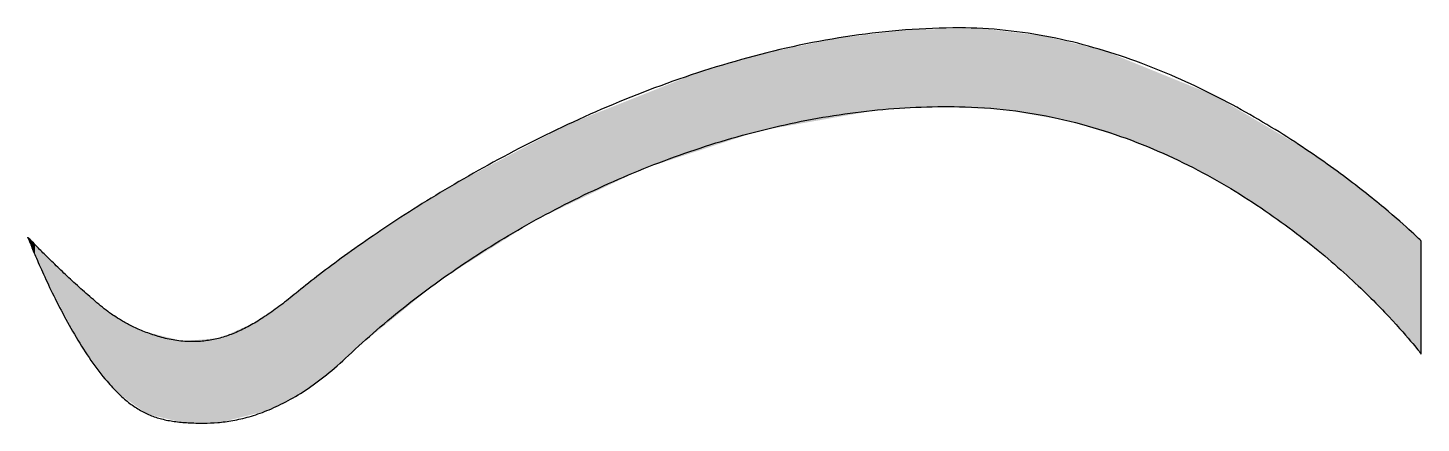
# Model space of a CAD drawing. Extents: x 24 to 130, y -68 to -38.
import ezdxf

# ---------------------------------------------------------------- set-up
doc = ezdxf.new("R2010")
doc.units = 0
doc.layers.add('LAYER_3', color=7, linetype='CONTINUOUS')

# ---------------------------------------------------------------- blocks, each defined once
blk = doc.blocks.new('*U1')
at = {"layer": 'LAYER_3', "color": 253}
for points in [[(88.69, -43.78), (85.75, -38.31), (88.69, -37.97)], [(91.33, -43.63), (88.69, -37.97), (91.33, -37.67)], [(88.69, -43.78), (88.69, -37.97), (91.33, -43.63)], [(93.26, -43.53), (91.33, -37.67), (93.26, -37.64)], [(91.33, -43.63), (91.33, -37.67), (93.26, -43.53)], [(96.68, -43.67), (93.26, -37.64), (96.68, -37.6)], [(93.26, -43.53), (93.26, -37.64), (96.68, -43.67)], [(96.68, -43.67), (96.68, -37.6), (98.25, -43.74)], [(98.25, -43.74), (96.68, -37.6), (98.25, -37.79)], [(98.25, -43.74), (98.25, -37.79), (101.41, -44.3)], [(101.41, -44.3), (98.25, -37.79), (101.41, -38.17)], [(85.75, -44.3), (80.29, -39.43), (85.75, -38.31)], [(85.75, -44.3), (85.75, -38.31), (88.69, -43.78)], [(101.41, -44.3), (101.41, -38.17), (103.3, -44.63)], [(103.3, -44.63), (101.41, -38.17), (103.3, -38.64)], [(103.3, -44.63), (103.3, -38.64), (105.95, -45.45)], [(105.95, -45.45), (103.3, -38.64), (105.95, -39.29)], [(79.64, -45.38), (75.01, -40.96), (79.64, -39.62)], [(80.29, -45.26), (79.64, -39.62), (80.29, -39.43)], [(79.64, -45.38), (79.64, -39.62), (80.29, -45.26)], [(80.29, -45.26), (80.29, -39.43), (85.75, -44.3)], [(105.95, -45.45), (105.95, -39.29), (107.99, -46.08)], [(107.99, -46.08), (105.95, -39.29), (107.99, -40.12)], [(107.99, -46.08), (107.99, -40.12), (112.3, -47.97)], [(112.3, -47.97), (107.99, -40.12), (112.3, -41.87)], [(75.01, -46.9), (70.92, -42.59), (75.01, -40.96)], [(75.01, -46.9), (75.01, -40.96), (79.64, -45.38)], [(112.3, -47.97), (112.3, -41.87), (114.28, -49.08)], [(114.28, -49.08), (112.3, -41.87), (114.28, -42.67)], [(70.92, -48.23), (65.14, -44.89), (70.92, -42.59)], [(70.92, -48.23), (70.92, -42.59), (75.01, -46.9)], [(114.28, -49.08), (114.28, -42.67), (116.2, -50.16)], [(116.2, -50.16), (114.28, -42.67), (116.2, -43.81)], [(116.2, -50.16), (116.2, -43.81), (119.67, -52.5)], [(119.67, -52.5), (116.2, -43.81), (119.67, -45.85)], [(65.14, -50.98), (62.76, -46.14), (65.14, -44.89)], [(65.14, -50.98), (65.14, -44.89), (70.92, -48.23)], [(62.76, -52.11), (56.52, -49.43), (62.76, -46.14)], [(62.76, -52.11), (62.76, -46.14), (65.14, -50.98)], [(119.67, -52.5), (119.67, -45.85), (121.25, -53.74)], [(121.25, -53.74), (119.67, -45.85), (121.25, -46.77)], [(121.25, -53.74), (121.25, -46.77), (122.68, -54.87)], [(122.68, -54.87), (121.25, -46.77), (122.68, -47.79)], [(122.68, -54.87), (122.68, -47.79), (124.09, -56.13)], [(124.09, -56.13), (122.68, -47.79), (124.09, -48.78)], [(56.52, -56.03), (55.38, -50.13), (56.52, -49.43)], [(56.52, -56.03), (56.52, -49.43), (62.76, -52.11)], [(124.09, -56.13), (124.09, -48.78), (125.21, -57.12)], [(125.21, -57.12), (124.09, -48.78), (125.21, -49.65)], [(125.21, -57.12), (125.21, -49.65), (126.44, -58.35)], [(126.44, -58.35), (125.21, -49.65), (126.44, -50.6)], [(55.38, -56.75), (52.8, -51.72), (55.38, -50.13)], [(55.38, -56.75), (55.38, -50.13), (56.52, -56.03)], [(126.44, -58.35), (126.44, -50.6), (127.23, -59.13)], [(127.23, -59.13), (126.44, -50.6), (127.23, -51.26)], [(52.8, -58.85), (49.52, -53.91), (52.8, -51.72)], [(52.8, -58.85), (52.8, -51.72), (55.38, -56.75)], [(127.23, -59.13), (127.23, -51.26), (128.24, -60.24)], [(128.24, -60.24), (127.23, -51.26), (128.24, -52.11)], [(128.24, -60.24), (128.24, -52.11), (128.72, -60.75)], [(128.72, -60.75), (128.24, -52.11), (128.72, -52.54)], [(128.72, -60.75), (128.72, -52.54), (129.44, -61.61)], [(129.44, -61.61), (128.72, -52.54), (129.44, -53.18)], [(24.19, -53.62), (24.18, -53.5), (24.19, -53.52)], [(24.19, -53.62), (24.19, -53.52), (24.65, -54.75)], [(24.65, -54.75), (24.19, -53.52), (24.65, -53.99)], [(24.65, -54.75), (24.65, -53.99), (24.66, -54.77)], [(24.66, -54.77), (24.65, -53.99), (24.66, -54)], [(49.52, -61.52), (49, -54.29), (49.52, -53.91)], [(49.52, -61.52), (49.52, -53.91), (52.8, -58.85)], [(129.44, -61.61), (129.44, -53.18), (129.65, -61.86)], [(129.65, -61.86), (129.44, -53.18), (129.65, -53.38)], [(129.65, -61.86), (129.65, -53.38), (129.98, -62.27)], [(129.98, -62.27), (129.65, -53.38), (129.98, -53.69)], [(129.98, -62.27), (129.98, -53.69), (130, -62.3)], [(130, -62.3), (129.98, -53.69), (130, -54.2)], [(24.66, -54.77), (24.66, -54), (25.49, -56.64)], [(25.49, -56.64), (24.66, -54), (25.49, -54.82)], [(25.49, -56.64), (25.49, -54.82), (26.75, -59.01)], [(26.75, -59.01), (25.49, -54.82), (26.75, -56.05)], [(48.11, -62.77), (47.53, -55.36), (48.11, -54.94)], [(48.4, -62.5), (48.11, -54.94), (48.4, -54.73)], [(48.11, -62.77), (48.11, -54.94), (48.4, -62.5)], [(49, -61.94), (48.4, -54.73), (49, -54.29)], [(48.4, -62.5), (48.4, -54.73), (49, -61.94)], [(49, -61.94), (49, -54.29), (49.52, -61.52)], [(130, -62.3), (130, -54.2), (130, -61.57)], [(130, -61.57), (130, -54.2), (130, -54.26)], [(26.75, -59.01), (26.75, -56.05), (28.06, -61.49)], [(28.06, -61.49), (26.75, -56.05), (28.06, -57.23)], [(46.75, -63.93), (46.41, -56.19), (46.75, -55.93)], [(47.53, -63.29), (46.75, -55.93), (47.53, -55.36)], [(46.75, -63.93), (46.75, -55.93), (47.53, -63.29)], [(47.53, -63.29), (47.53, -55.36), (48.11, -62.77)], [(46.41, -64.2), (44.51, -57.68), (46.41, -56.19)], [(46.41, -64.2), (46.41, -56.19), (46.75, -63.93)], [(28.06, -61.49), (28.06, -57.23), (29.65, -63.79)], [(29.65, -63.79), (28.06, -57.23), (29.65, -58.64)], [(44.27, -65.64), (42.29, -59.29), (44.27, -57.85)], [(44.51, -65.48), (44.27, -57.85), (44.51, -57.68)], [(44.27, -65.64), (44.27, -57.85), (44.51, -65.48)], [(44.51, -65.48), (44.51, -57.68), (46.41, -64.2)], [(29.65, -63.79), (29.65, -58.64), (29.68, -63.82)], [(29.68, -63.82), (29.65, -58.64), (29.68, -58.66)], [(29.68, -63.82), (29.68, -58.66), (30.21, -64.42)], [(30.21, -64.42), (29.68, -58.66), (30.21, -59.09)], [(30.21, -64.42), (30.21, -59.09), (30.3, -64.52)], [(30.3, -64.52), (30.21, -59.09), (30.3, -59.16)], [(30.3, -64.52), (30.3, -59.16), (30.8, -65.09)], [(30.8, -65.09), (30.3, -59.16), (30.8, -59.5)], [(42.29, -66.61), (41.47, -59.88), (42.29, -59.29)], [(42.29, -66.61), (42.29, -59.29), (44.27, -65.64)], [(30.8, -65.09), (30.8, -59.5), (30.96, -65.27)], [(30.96, -65.27), (30.8, -59.5), (30.96, -59.58)], [(30.96, -65.27), (30.96, -59.58), (32.87, -66.63)], [(32.87, -66.63), (30.96, -59.58), (32.87, -60.57)], [(41.47, -66.82), (38.83, -61.05), (41.47, -59.88)], [(41.47, -66.82), (41.47, -59.88), (42.29, -66.61)], [(32.87, -66.63), (32.87, -60.57), (33.19, -66.86)], [(33.19, -66.86), (32.87, -60.57), (33.19, -60.65)], [(33.19, -66.86), (33.19, -60.65), (35.77, -67.49)], [(35.77, -67.49), (33.19, -60.65), (35.77, -61.3)], [(35.77, -67.49), (35.77, -61.3), (35.91, -67.49)], [(35.91, -67.49), (35.77, -61.3), (35.91, -61.34)], [(38.72, -67.49), (35.91, -61.34), (38.72, -61.09)], [(35.91, -67.49), (35.91, -61.34), (38.72, -67.49)], [(38.83, -67.49), (38.72, -61.09), (38.83, -61.05)], [(38.72, -67.49), (38.72, -61.09), (38.83, -67.49)], [(38.83, -67.49), (38.83, -61.05), (41.47, -66.82)]]:
    blk.add_solid(points, dxfattribs=at)

msp = doc.modelspace()

# ---------------------------------------------------------------- linework, layer by layer
at = {"layer": 'LAYER_3', "color": 7}
msp.add_open_spline([(44.51, -57.68), (45.46, -56.91), (46.61, -56.01), (47.94, -55.04), (49.28, -54.07), (50.8, -53.01), (52.48, -51.92), (54.16, -50.83), (56, -49.71), (57.98, -48.59), (59.96, -47.47), (62.07, -46.35), (64.3, -45.29), (66.53, -44.22), (68.87, -43.2), (71.3, -42.28), (73.73, -41.35), (76.25, -40.52), (78.83, -39.82), (81.41, -39.11), (84.06, -38.55), (86.76, -38.15), (89.45, -37.76), (92.18, -37.55), (94.93, -37.55), (97.28, -37.55), (99.59, -37.81), (101.83, -38.25), (104.07, -38.69), (106.25, -39.33), (108.33, -40.08), (110.41, -40.84), (112.4, -41.73), (114.28, -42.67), (116.15, -43.62), (117.9, -44.63), (119.51, -45.64), (121.11, -46.65), (122.57, -47.66), (123.86, -48.61), (125.14, -49.55), (126.25, -50.44), (127.16, -51.19), (128.07, -51.95), (128.78, -52.58), (129.27, -53.02), (129.75, -53.47), (130, -53.72), (130, -53.72), (130, -53.72), (130, -54.79), (130, -54.79), (130, -54.79), (130, -55.87), (130, -55.87), (130, -55.87), (130, -56.94), (130, -56.94), (130, -56.94), (130, -58.01), (130, -58.01), (130, -58.01), (130, -59.09), (130, -59.09), (130, -59.09), (130, -60.16), (130, -60.16), (130, -60.16), (130, -61.23), (130, -61.23), (130, -61.23), (130, -62.31), (130, -62.31), (130, -62.31), (129.79, -62.02), (129.37, -61.52), (128.96, -61.03), (128.34, -60.32), (127.54, -59.46), (126.73, -58.6), (125.74, -57.6), (124.57, -56.53), (123.4, -55.45), (122.05, -54.3), (120.54, -53.15), (119.03, -52), (117.35, -50.84), (115.53, -49.74), (113.7, -48.65), (111.72, -47.62), (109.61, -46.73), (107.49, -45.83), (105.24, -45.08), (102.86, -44.52), (100.47, -43.97), (97.97, -43.62), (95.35, -43.54), (93.13, -43.48), (90.9, -43.56), (88.69, -43.78), (86.47, -44), (84.26, -44.34), (82.08, -44.81), (79.9, -45.27), (77.74, -45.85), (75.62, -46.54), (73.5, -47.22), (71.42, -48), (69.39, -48.87), (67.36, -49.74), (65.38, -50.69), (63.47, -51.72), (61.56, -52.74), (59.72, -53.84), (57.96, -54.99), (56.2, -56.14), (54.52, -57.35), (52.93, -58.59), (51.35, -59.84), (49.86, -61.12), (48.48, -62.43), (47.91, -62.97), (47.36, -63.45), (46.82, -63.89), (46.27, -64.32), (45.74, -64.71), (45.23, -65.05), (44.71, -65.39), (44.21, -65.69), (43.72, -65.94), (43.23, -66.2), (42.75, -66.42), (42.29, -66.61), (41.83, -66.79), (41.38, -66.95), (40.95, -67.07), (40.52, -67.19), (40.1, -67.29), (39.7, -67.36), (39.3, -67.43), (38.92, -67.48), (38.55, -67.51), (38.18, -67.54), (37.83, -67.56), (37.49, -67.56), (37.08, -67.56), (36.68, -67.55), (36.31, -67.53), (35.94, -67.51), (35.59, -67.47), (35.25, -67.43), (34.92, -67.38), (34.6, -67.32), (34.29, -67.24), (33.99, -67.16), (33.69, -67.07), (33.41, -66.95), (33.12, -66.83), (32.85, -66.69), (32.57, -66.53), (32.3, -66.37), (32.03, -66.19), (31.77, -65.98), (31.5, -65.77), (31.23, -65.53), (30.96, -65.27), (30.7, -65), (30.42, -64.71), (30.14, -64.38), (29.72, -63.9), (29.32, -63.36), (28.92, -62.8), (28.53, -62.23), (28.15, -61.64), (27.79, -61.04), (27.43, -60.43), (27.09, -59.82), (26.77, -59.22), (26.45, -58.61), (26.15, -58.02), (25.88, -57.46), (25.61, -56.9), (25.36, -56.36), (25.15, -55.88), (24.93, -55.4), (24.75, -54.97), (24.59, -54.61), (24.44, -54.25), (24.33, -53.96), (24.25, -53.76), (24.17, -53.56), (24.12, -53.45), (24.12, -53.45), (24.12, -53.45), (24.17, -53.5), (24.27, -53.59), (24.36, -53.69), (24.49, -53.83), (24.66, -54), (24.83, -54.17), (25.04, -54.38), (25.27, -54.62), (25.51, -54.85), (25.77, -55.11), (26.06, -55.39), (26.35, -55.67), (26.66, -55.97), (26.99, -56.28), (27.32, -56.59), (27.66, -56.91), (28.02, -57.23), (28.37, -57.55), (28.73, -57.87), (29.1, -58.18), (29.47, -58.49), (29.84, -58.8), (30.21, -59.09), (30.21, -59.09), (30.25, -59.12), (30.33, -59.18), (30.41, -59.24), (30.53, -59.32), (30.68, -59.42), (30.84, -59.52), (31.02, -59.64), (31.24, -59.76), (31.46, -59.89), (31.71, -60.03), (31.98, -60.16), (32.25, -60.3), (32.55, -60.44), (32.87, -60.57), (33.19, -60.7), (33.53, -60.82), (33.89, -60.93), (34.25, -61.04), (34.62, -61.14), (35.01, -61.21), (35.4, -61.29), (35.8, -61.34), (36.21, -61.36), (36.56, -61.37), (36.9, -61.37), (37.24, -61.35), (37.57, -61.32), (37.9, -61.28), (38.23, -61.21), (38.56, -61.14), (38.89, -61.06), (39.21, -60.95), (39.54, -60.84), (39.87, -60.71), (40.2, -60.55), (40.53, -60.4), (40.87, -60.23), (41.21, -60.03), (41.55, -59.84), (41.9, -59.62), (42.25, -59.38), (42.61, -59.14), (42.97, -58.88), (43.35, -58.6), (43.73, -58.31), (44.11, -58.01), (44.51, -57.68)], degree=3, knots=[0, 0, 0, 0, 1, 1, 1, 2, 2, 2, 3, 3, 3, 4, 4, 4, 5, 5, 5, 6, 6, 6, 7, 7, 7, 8, 8, 8, 9, 9, 9, 10, 10, 10, 11, 11, 11, 12, 12, 12, 13, 13, 13, 14, 14, 14, 15, 15, 15, 16, 16, 16, 17, 17, 17, 18, 18, 18, 19, 19, 19, 20, 20, 20, 21, 21, 21, 22, 22, 22, 23, 23, 23, 24, 24, 24, 25, 25, 25, 26, 26, 26, 27, 27, 27, 28, 28, 28, 29, 29, 29, 30, 30, 30, 31, 31, 31, 32, 32, 32, 33, 33, 33, 34, 34, 34, 35, 35, 35, 36, 36, 36, 37, 37, 37, 38, 38, 38, 39, 39, 39, 40, 40, 40, 41, 41, 41, 42, 42, 42, 43, 43, 43, 44, 44, 44, 45, 45, 45, 46, 46, 46, 47, 47, 47, 48, 48, 48, 49, 49, 49, 50, 50, 50, 51, 51, 51, 52, 52, 52, 53, 53, 53, 54, 54, 54, 55, 55, 55, 56, 56, 56, 57, 57, 57, 58, 58, 58, 59, 59, 59, 60, 60, 60, 61, 61, 61, 62, 62, 62, 63, 63, 63, 64, 64, 64, 65, 65, 65, 66, 66, 66, 67, 67, 67, 68, 68, 68, 69, 69, 69, 70, 70, 70, 71, 71, 71, 72, 72, 72, 73, 73, 73, 74, 74, 74, 75, 75, 75, 76, 76, 76, 77, 77, 77, 78, 78, 78, 79, 79, 79, 80, 80, 80, 81, 81, 81, 82, 82, 82, 83, 83, 83, 84, 84, 84, 85, 85, 85, 86, 86, 86, 87, 87, 87, 88, 88, 88, 88], dxfattribs=at)

# ---------------------------------------------------------------- block references
at = {"layer": 'LAYER_3', "color": 253}
msp.add_blockref('*U1', (0, 0), dxfattribs=at)

doc.saveas('drawing.dxf')
